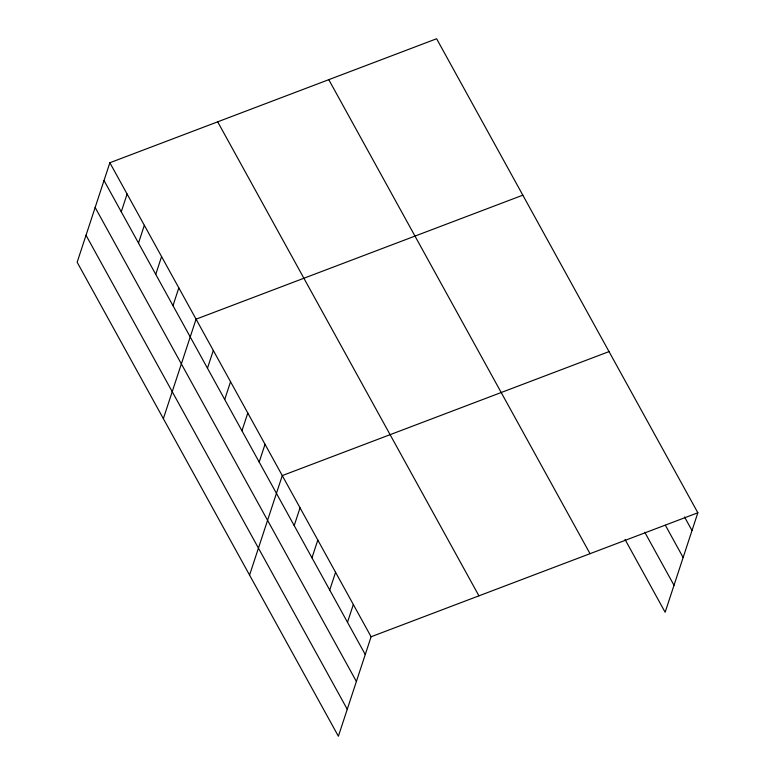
<?xml version="1.0" encoding="UTF-8"?>
<svg xmlns="http://www.w3.org/2000/svg" width="775" height="775" viewBox="0 0 775 775"><rect width="100%" height="100%" fill="white"/><g stroke="black" fill="none" stroke-linecap="round" stroke-linejoin="round"><path stroke-width="1.16" d="M109.856 162.74L77.151 262.231L338.384 736.25L371.099 636.759L109.856 162.74L436.616 38.75L697.849 512.769L665.144 612.26L625.028 539.477M121.258 211.788L127.1 194.031M138.502 243.079L144.344 225.312M155.746 274.36L161.588 256.593M172.98 305.65L178.822 287.883M163.36 418.655L196.065 319.164L522.825 195.174M207.468 368.222L213.309 350.455M224.711 399.503L230.553 381.736M241.955 430.784L247.797 413.027M259.189 462.074L265.031 444.308M249.569 575.089L282.274 475.598L609.034 351.598M294.2 525.595L300.041 507.828M311.967 557.826L317.808 540.059M329.724 590.056L335.565 572.289M347.491 622.296L353.332 604.529M371.099 636.759L697.849 512.769M684.558 517.012L692.007 530.536M665.376 525.266L683.143 557.506M644.781 532.26L674.008 585.29M328.784 79.67L590.027 553.689M217.688 121.82L478.931 595.839M104.015 180.507L365.257 654.526M95.151 207.477L356.393 681.496M86.015 235.261L347.258 709.28"/></g></svg>
